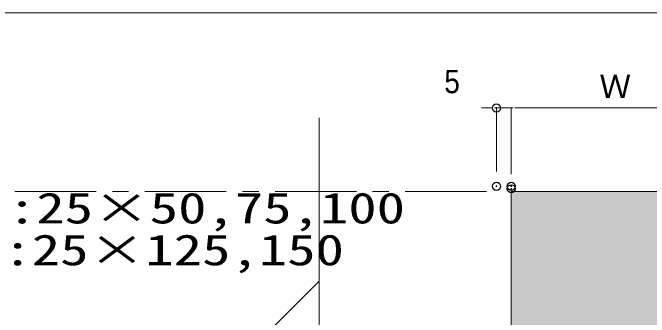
# Model space of a CAD drawing. Units: millimetres, scale not verified. Extents: x -1200 to 1200, y -500 to 500.
# Drawn here: x 137.04 to 180.1, y 139.37 to 160 of the extents above; entities that cross this region are included whole.
import ezdxf
from ezdxf.enums import TextEntityAlignment as Align

# ---------------------------------------------------------------- set-up
doc = ezdxf.new("R2010")
doc.units = ezdxf.units.MM
doc.header["$LTSCALE"] = 1.1
doc.header["$PDMODE"] = 32
doc.header["$PDSIZE"] = 0.55
doc.linetypes.add('CHAIN1', pattern=[8, 5, -1, 1, -1])
for name, color, linetype, lineweight in [('0-0_一般', 7, 'Continuous', 9), ('0-1_0', 7, 'Continuous', 9), ('0-3_寸法', 7, 'Continuous', 9), ('0-4_ルーバー', 7, 'Continuous', 9)]:
    doc.layers.add(name, color=color, linetype=linetype, lineweight=lineweight)
doc.layers.add('0-6_ハッチング', color=254, linetype='Continuous')
doc.layers.add('0-A_Defpoints', color=7, linetype='Continuous')
doc.styles.add('Osaka', font='')
doc.styles.add('ＭＳ ゴシック', font='')
doc.styles.get('Osaka').set_extended_font_data('Osaka')
doc.styles.get('ＭＳ ゴシック').set_extended_font_data('MS Gothic')

# ---------------------------------------------------------------- blocks, each defined once
blk = doc.blocks.new('_DOT')
at = {"layer": '0-1_0'}
for p, q in [((-2.5, 0), (-5, 0)), ((-1.25, 0), (1.25, 0))]:
    blk.add_line(p, q, dxfattribs=at)

msp = doc.modelspace()

# ---------------------------------------------------------------- linework, layer by layer
at = {"layer": '0-0_一般'}
for p, q in [((157.762, 106.89), (157.762, 152.89)), ((157.762, 141.826), (137.762, 121.826))]:
    msp.add_line(p, q, dxfattribs=at)
msp.add_lwpolyline([(98.607, 160), (498.607, 160), (498.607, -100), (98.607, -100)], close=True, dxfattribs=at)
at = {"layer": '0-3_寸法'}
for p, q in [((169.262, 153.55), (168.761, 153.55)), ((169.763, 149.241), (169.763, 153.55)), ((170.763, 153.55), (169.763, 153.55)), ((170.763, 149.076), (170.763, 153.55)), ((170.763, 149.241), (170.763, 153.55)), ((171.263, 153.55), (185.262, 153.55)), ((171.263, 153.55), (171.764, 153.55))]:
    msp.add_line(p, q, dxfattribs=at)
at = {"layer": '0-3_寸法', "linetype": 'CHAIN1'}
msp.add_line((169.086, 147.89), (122.8, 147.89), dxfattribs=at)
at = {"layer": '0-4_ルーバー'}
msp.add_lwpolyline([(185.762, 106.89), (185.762, 147.89), (170.762, 147.89), (170.762, 106.89)], dxfattribs=at)
at = {"layer": '0-6_ハッチング'}
msp.add_solid([(170.762, 106.89), (170.762, 147.89), (185.762, 106.89), (185.762, 147.89)], dxfattribs=at)
at = {"layer": '0-A_Defpoints'}
for p in [(169.763, 153.55), (169.763, 148.241), (170.763, 148.241), (170.763, 148.076)]:
    msp.add_point(p, dxfattribs=at)

# ---------------------------------------------------------------- block references
at = {"layer": '0-3_寸法', "xscale": 0.1001489, "yscale": 0.1001489}
msp.add_blockref('_DOT', (169.763, 153.55), dxfattribs=at)
at = {"layer": '0-3_寸法', "xscale": 0.1001489, "yscale": 0.1001489, "rotation": 180}
msp.add_blockref('_DOT', (170.763, 153.55), dxfattribs=at)
msp.add_blockref('_DOT', (170.763, 153.55), dxfattribs=at)

# ---------------------------------------------------------------- texts
at = {"layer": '0-3_寸法'}
for s, height, style, width, p in [('5', 1.576, 'Osaka', 0.9, (166.234, 154.075)), ('30m以下:25×50,75,100', 2.089, 'ＭＳ ゴシック', 1.35, (123.271, 145.1)), ('10m以下:25×125,150', 2.09, 'ＭＳ ゴシック', 1.35, (122.961, 142.266))]:
    msp.add_text(s, height=height, dxfattribs=dict(at, style=style, width=width)).set_placement(p, align=Align.BOTTOM_LEFT)
at = {"layer": '0-3_寸法', "style": 'Osaka'}
msp.add_text('Ｗ', height=1.576, dxfattribs=at).set_placement((176.72, 153.75), align=Align.BOTTOM_LEFT)

doc.saveas('drawing.dxf')
